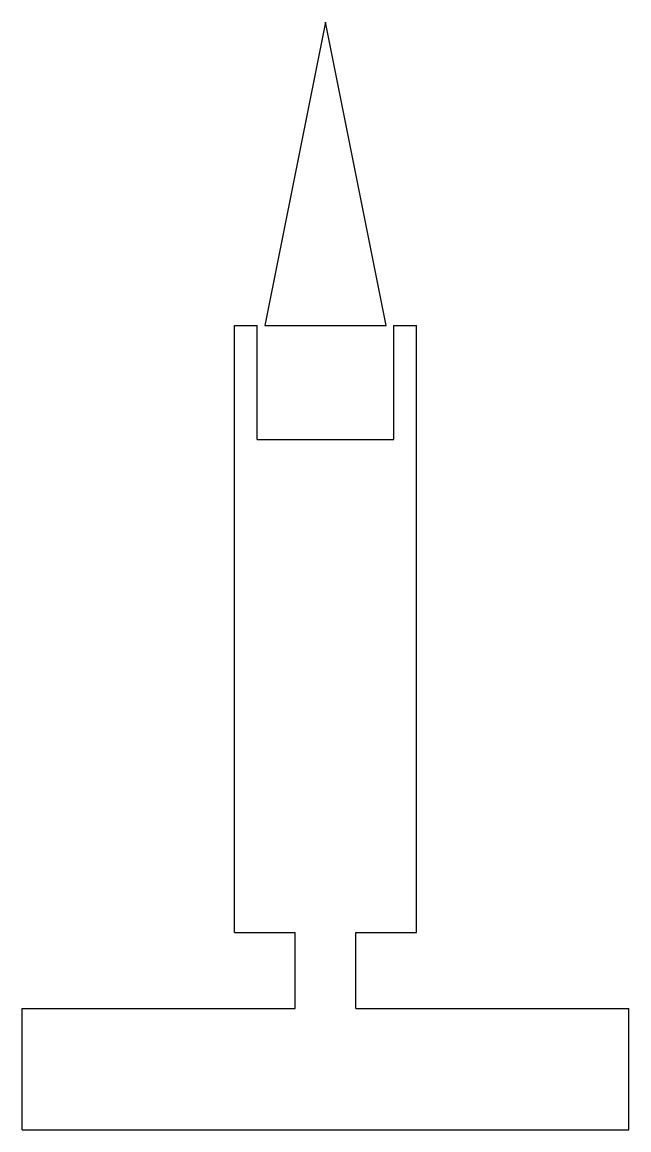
# Model space of a CAD drawing. Header units: millimetres. Extents: x -20 to 20, y 0 to 73.
import ezdxf

# ---------------------------------------------------------------- set-up
doc = ezdxf.new("R2010")
doc.units = ezdxf.units.MM

msp = doc.modelspace()

# ---------------------------------------------------------------- linework, layer by layer
for p, q in [((0, 73), (-4, 53)), ((4, 53), (0, 73)), ((-6, 53), (-4.5, 53)), ((-6, 13), (-6, 53)), ((-4.5, 45.5), (-4.5, 53)), ((-4, 53), (4, 53)), ((4.5, 53), (6, 53)), ((4.5, 45.5), (4.5, 53)), ((6, 13), (6, 53)), ((-4.5, 45.5), (4.5, 45.5)), ((-6, 13), (-2, 13)), ((-2, 8), (-2, 13)), ((2, 8), (2, 13)), ((2, 13), (6, 13)), ((-20, 8), (-2, 8)), ((-20, 0), (-20, 8)), ((2, 8), (20, 8)), ((20, 0), (20, 8)), ((-20, 0), (20, 0))]:
    msp.add_line(p, q)

doc.saveas('drawing.dxf')
